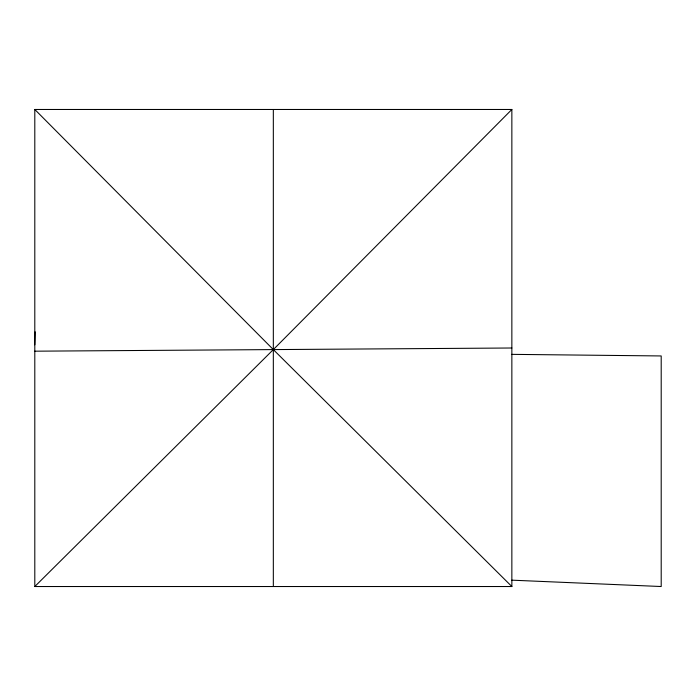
<?xml version="1.0" encoding="UTF-8"?>
<svg xmlns="http://www.w3.org/2000/svg" width="696" height="696" viewBox="0 0 696 696"><rect width="100%" height="100%" fill="white"/><g stroke="black" fill="none" stroke-linecap="round" stroke-linejoin="round"><path stroke-width="1.04" d="M34.8 344.816L35.165 331.801M511.856 109.472L273.328 349.592L34.8 586.528L34.8 109.472L511.856 109.472L511.856 586.528L34.8 586.528M34.8 351.184L511.856 348M511.856 354.36L661.2 355.952L661.2 586.528L511.856 580.168M511.856 586.528L273.328 349.592L34.8 109.472M273.328 109.472L273.328 586.528"/></g></svg>
